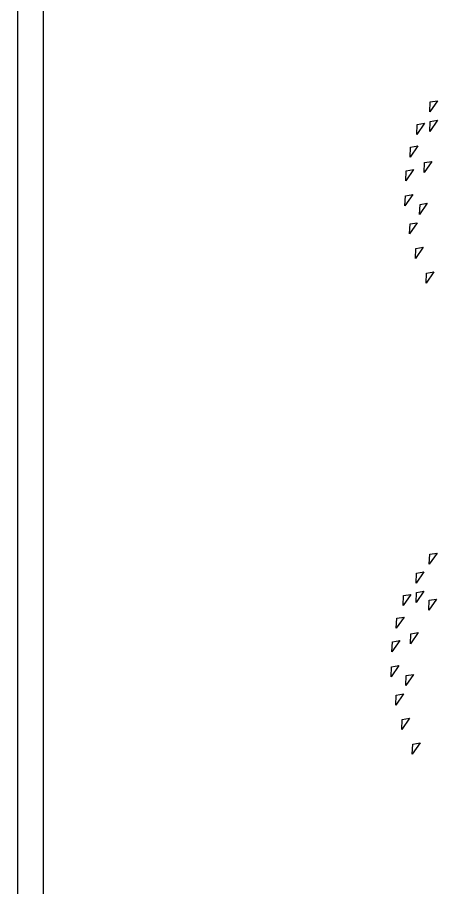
# Model space of a CAD drawing. Header units: millimetres. Extents: x 43168.9 to 43194.6, y -25545.1 to -25543.4.
# Drawn here: x 43171.2919 to 43171.357, y -25544.6871 to -25544.5522 of the extents above; entities that cross this region are included whole.
import ezdxf

# ---------------------------------------------------------------- set-up
doc = ezdxf.new("R2010")
doc.units = ezdxf.units.MM
doc.header["$LTSCALE"] = 200
doc.layers.add('agac_sgh', color=7, linetype='Continuous', true_color=0x244700)
doc.layers.add('pafta_sgh', color=11, linetype='Continuous')

msp = doc.modelspace()

# ---------------------------------------------------------------- linework, layer by layer
at = {"layer": 'agac_sgh', "color": 0}
for p, q in [((43171.35702, -25544.56515), (43171.35582, -25544.56689)), ((43171.35582, -25544.56689), (43171.35589, -25544.56534)), ((43171.35589, -25544.56534), (43171.35702, -25544.56515)), ((43171.35501, -25544.56864), (43171.35381, -25544.57038)), ((43171.35381, -25544.57038), (43171.35388, -25544.56883)), ((43171.35388, -25544.56883), (43171.35501, -25544.56864)), ((43171.35701, -25544.56816), (43171.35581, -25544.56991)), ((43171.35581, -25544.56991), (43171.35588, -25544.56836)), ((43171.35588, -25544.56836), (43171.35701, -25544.56816)), ((43171.35395, -25544.57215), (43171.35275, -25544.5739)), ((43171.35282, -25544.57235), (43171.35395, -25544.57215)), ((43171.35275, -25544.5739), (43171.35282, -25544.57235)), ((43171.35615, -25544.57454), (43171.35495, -25544.57629)), ((43171.35495, -25544.57629), (43171.35501, -25544.57474)), ((43171.35501, -25544.57474), (43171.35615, -25544.57454)), ((43171.35329, -25544.57579), (43171.35209, -25544.57754)), ((43171.35209, -25544.57754), (43171.35215, -25544.57599)), ((43171.35215, -25544.57599), (43171.35329, -25544.57579)), ((43171.35316, -25544.57968), (43171.35196, -25544.58142)), ((43171.35196, -25544.58142), (43171.35203, -25544.57988)), ((43171.35203, -25544.57988), (43171.35316, -25544.57968)), ((43171.35543, -25544.58104), (43171.35423, -25544.58279)), ((43171.35423, -25544.58279), (43171.3543, -25544.58124)), ((43171.3543, -25544.58124), (43171.35543, -25544.58104)), ((43171.35388, -25544.58405), (43171.35268, -25544.58579)), ((43171.35268, -25544.58579), (43171.35275, -25544.58424)), ((43171.35275, -25544.58424), (43171.35388, -25544.58405)), ((43171.3548, -25544.58785), (43171.3536, -25544.58959)), ((43171.3536, -25544.58959), (43171.35366, -25544.58805)), ((43171.35366, -25544.58805), (43171.3548, -25544.58785)), ((43171.35643, -25544.59167), (43171.35523, -25544.59342)), ((43171.35523, -25544.59342), (43171.3553, -25544.59187)), ((43171.3553, -25544.59187), (43171.35643, -25544.59167)), ((43171.35694, -25544.63526), (43171.35574, -25544.63701)), ((43171.35574, -25544.63701), (43171.35581, -25544.63546)), ((43171.35581, -25544.63546), (43171.35694, -25544.63526)), ((43171.35489, -25544.63818), (43171.35369, -25544.63993)), ((43171.35376, -25544.63838), (43171.35489, -25544.63818)), ((43171.35369, -25544.63993), (43171.35376, -25544.63838)), ((43171.35288, -25544.64167), (43171.35168, -25544.64341)), ((43171.35168, -25544.64341), (43171.35174, -25544.64186)), ((43171.35174, -25544.64186), (43171.35288, -25544.64167)), ((43171.35488, -25544.64119), (43171.35368, -25544.64294)), ((43171.35368, -25544.64294), (43171.35375, -25544.64139)), ((43171.35375, -25544.64139), (43171.35488, -25544.64119)), ((43171.35687, -25544.64239), (43171.35567, -25544.64414)), ((43171.35567, -25544.64414), (43171.35573, -25544.64259)), ((43171.35573, -25544.64259), (43171.35687, -25544.64239)), ((43171.35182, -25544.64518), (43171.35062, -25544.64693)), ((43171.35062, -25544.64693), (43171.35069, -25544.64538)), ((43171.35069, -25544.64538), (43171.35182, -25544.64518)), ((43171.35401, -25544.64757), (43171.35281, -25544.64932)), ((43171.35288, -25544.64777), (43171.35401, -25544.64757)), ((43171.35115, -25544.64883), (43171.34995, -25544.65057)), ((43171.34995, -25544.65057), (43171.35002, -25544.64902)), ((43171.35002, -25544.64902), (43171.35115, -25544.64883)), ((43171.35281, -25544.64932), (43171.35288, -25544.64777)), ((43171.35103, -25544.65271), (43171.34983, -25544.65446)), ((43171.34983, -25544.65446), (43171.3499, -25544.65291)), ((43171.3499, -25544.65291), (43171.35103, -25544.65271)), ((43171.3533, -25544.65407), (43171.3521, -25544.65582)), ((43171.3521, -25544.65582), (43171.35216, -25544.65427)), ((43171.35216, -25544.65427), (43171.3533, -25544.65407)), ((43171.35174, -25544.65708), (43171.35054, -25544.65883)), ((43171.35061, -25544.65728), (43171.35174, -25544.65708)), ((43171.35054, -25544.65883), (43171.35061, -25544.65728)), ((43171.35266, -25544.66088), (43171.35146, -25544.66263)), ((43171.35146, -25544.66263), (43171.35153, -25544.66108)), ((43171.35153, -25544.66108), (43171.35266, -25544.66088)), ((43171.3543, -25544.6647), (43171.3531, -25544.66645)), ((43171.3531, -25544.66645), (43171.35317, -25544.6649)), ((43171.35317, -25544.6649), (43171.3543, -25544.6647))]:
    msp.add_line(p, q, dxfattribs=at)
at = {"layer": 'pafta_sgh'}
for p, q in [((43171.29188, -25543.526), (43171.29188, -25544.954)), ((43171.29588, -25543.53), (43171.29588, -25544.95))]:
    msp.add_line(p, q, dxfattribs=at)

doc.saveas('drawing.dxf')
